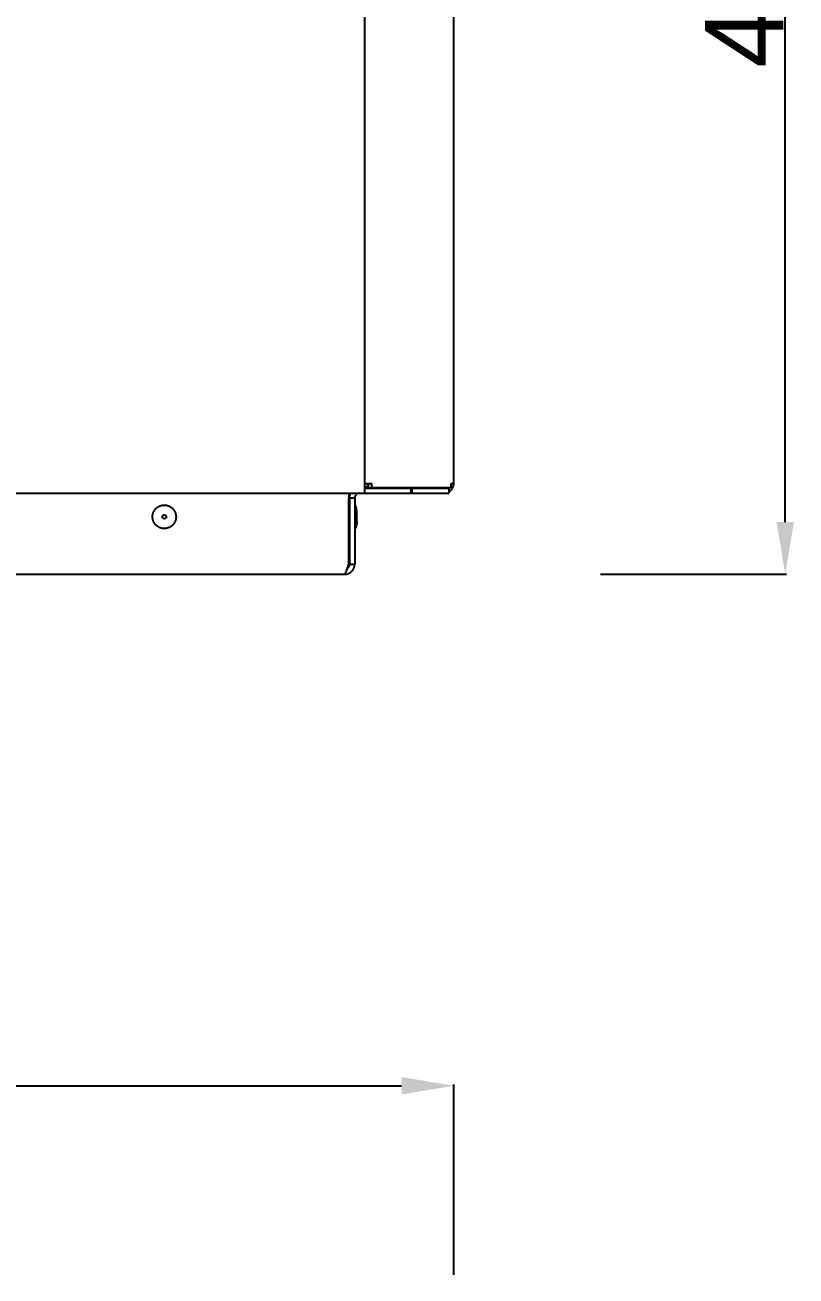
# Model space of a CAD drawing. Header units: millimetres. Extents: x -665 to 1920, y -373 to 1434.
# Drawn here: x 777.5 to 1073.1, y 475.2 to 954.4 of the extents above; entities that cross this region are included whole.
import ezdxf

# ---------------------------------------------------------------- set-up
doc = ezdxf.new("R2010")
doc.units = ezdxf.units.MM
doc.header["$MEASUREMENT"] = 0
doc.layers.add('Domyślny', color=7, linetype='Continuous', true_color=0x000000)
doc.layers.add('Utwórz2D linie widoczne', color=7, linetype='Continuous', true_color=0x000000)
doc.styles.add('Arial', font='')
doc.styles.get('Arial').set_extended_font_data('Arial')
doc.dimstyles.new('Domyślny', dxfattribs={"dimtxt": 30, "dimasz": 20, "dimexe": 0.5, "dimexo": 0.5, "dimgap": 0.25, "dimtad": 1, "dimtoh": 1, "dimdec": 0, "dimzin": 1, "dimdsep": 46, "dimtxsty": 'Arial', "dimcen": 0.5, "dimazin": 0, "dimtfac": 1, "dimtdec": 4, "dimtix": 1, "dimtmove": 1, "dimatfit": 3, "dimfxl": 0, "dimtolj": 1, "dimtzin": 1, "dimarcsym": 0})

# ---------------------------------------------------------------- blocks, each defined once
blk = doc.blocks.new('*D2')
at = {"layer": 'Defpoints', "color": 0}
for p in [(997.72, 1202.01), (1068.99, 1202.01), (997.72, 744.01)]:
    blk.add_point(p, dxfattribs=at)
at = {"layer": 'Domyślny', "color": 0, "lineweight": -2}
for p, q in [((998.22, 1202.01), (1069.49, 1202.01)), ((1068.99, 764.01), (1068.99, 1182.01)), ((998.22, 744.01), (1069.49, 744.01))]:
    blk.add_line(p, q, dxfattribs=at)
at = {"layer": 'Domyślny', "color": 0}
for points in [[(1072.32, 1182.01), (1065.66, 1182.01), (1068.99, 1202.01)], [(1065.66, 764.01), (1072.32, 764.01), (1068.99, 744.01)]]:
    blk.add_solid(points, dxfattribs=at)
at = {"layer": 'Domyślny', "color": 0, "insert": (1053.43, 973.01), "char_height": 30, "attachment_point": 5, "rotation": 90, "style": 'Arial'}
blk.add_mtext('\\A1;458', dxfattribs=at)
blk = doc.blocks.new('*D3')
at = {"layer": 'Defpoints', "color": 0}
for p in [(941.91, 548.05), (481.91, 475.17), (941.91, 475.17)]:
    blk.add_point(p, dxfattribs=at)
at = {"layer": 'Domyślny', "color": 0, "lineweight": -2}
for p, q in [((481.91, 475.67), (481.91, 548.55)), ((501.91, 548.05), (921.91, 548.05)), ((941.91, 475.67), (941.91, 548.55))]:
    blk.add_line(p, q, dxfattribs=at)
at = {"layer": 'Domyślny', "color": 0}
for points in [[(501.91, 551.39), (501.91, 544.72), (481.91, 548.05)], [(921.91, 544.72), (921.91, 551.39), (941.91, 548.05)]]:
    blk.add_solid(points, dxfattribs=at)
at = {"layer": 'Domyślny', "color": 0, "insert": (711.91, 563.62), "char_height": 30, "attachment_point": 5, "style": 'Arial'}
blk.add_mtext('\\A1;460', dxfattribs=at)

msp = doc.modelspace()

# ---------------------------------------------------------------- linework, layer by layer
at = {"layer": 'Domyślny'}
msp.add_line((907.81, 778.81), (907.81, 1198.21), dxfattribs=at)
at = {"layer": 'Utwórz2D linie widoczne'}
for p, q in [((941.91, 778.81), (941.91, 1198.21)), ((907.81, 778.81), (910.5, 778.81)), ((907.81, 775.01), (907.81, 778.81)), ((908.91, 777.31), (907.81, 777.31)), ((907.81, 777.01), (909.08, 777.01)), ((908.91, 777.31), (908.91, 778.81)), ((909.08, 777.31), (908.91, 777.31)), ((909.08, 778.81), (909.08, 777.11)), ((909.08, 777.11), (910.5, 777.11)), ((909.08, 777.01), (911.91, 777.01)), ((910.5, 777.11), (910.5, 778.81)), ((940.8, 777.11), (910.5, 777.11)), ((911.91, 777.01), (925.51, 777.01)), ((925.51, 775.01), (925.51, 777.01)), ((925.51, 777.01), (925.79, 777.01)), ((925.79, 777.01), (939.39, 777.01)), ((925.79, 777.01), (925.79, 775.01)), ((938.22, 777.01), (938.16, 777.01)), ((938.28, 777.01), (938.22, 777.01)), ((938.34, 777.02), (938.28, 777.01)), ((938.4, 777.03), (938.34, 777.02)), ((938.47, 777.04), (938.4, 777.03)), ((938.53, 777.05), (938.47, 777.04)), ((938.59, 777.07), (938.53, 777.05)), ((938.65, 777.09), (938.59, 777.07)), ((938.7, 777.11), (938.65, 777.09)), ((939.39, 777.01), (939.97, 777.01)), ((939.97, 777.01), (939.97, 775.01)), ((940.8, 778.81), (941.91, 778.81)), ((940.8, 778.81), (940.8, 777.11)), ((940.98, 776.31), (941.06, 776.41)), ((941.06, 776.41), (941.14, 776.51)), ((941.14, 776.51), (941.22, 776.61)), ((941.22, 776.61), (941.29, 776.72)), ((941.29, 776.72), (941.36, 776.83)), ((941.36, 776.83), (941.42, 776.94)), ((941.42, 776.94), (941.49, 777.06)), ((941.49, 777.06), (941.54, 777.17)), ((941.54, 777.17), (941.6, 777.29)), ((941.6, 777.29), (941.65, 777.41)), ((941.65, 777.41), (941.69, 777.53)), ((941.69, 777.53), (941.73, 777.65)), ((941.73, 777.65), (941.77, 777.78)), ((941.77, 777.78), (941.8, 777.91)), ((941.8, 777.91), (941.83, 778.03)), ((941.83, 778.03), (941.86, 778.16)), ((941.86, 778.16), (941.88, 778.29)), ((941.88, 778.29), (941.89, 778.42)), ((941.89, 778.42), (941.9, 778.55)), ((941.9, 778.55), (941.91, 778.68)), ((941.91, 778.68), (941.91, 778.81)), ((516.01, 775.01), (907.81, 775.01)), ((901.63, 775.01), (901.63, 773.21)), ((901.7, 773.21), (901.63, 773.21)), ((901.7, 747.81), (901.7, 773.21)), ((901.91, 773.33), (901.92, 773.46)), ((901.91, 773.21), (901.91, 773.33)), ((901.91, 773.21), (903.91, 773.21)), ((901.91, 773.21), (901.91, 747.81)), ((901.92, 773.46), (901.93, 773.58)), ((901.93, 773.58), (901.95, 773.7)), ((901.95, 773.7), (901.96, 773.83)), ((901.96, 773.83), (901.99, 773.95)), ((901.99, 773.95), (902.01, 774.07)), ((902.01, 774.07), (902.04, 774.19)), ((902.04, 774.19), (902.08, 774.31)), ((902.08, 774.31), (902.12, 774.43)), ((902.12, 774.43), (902.16, 774.55)), ((902.16, 774.55), (902.21, 774.67)), ((902.21, 774.67), (902.26, 774.78)), ((902.26, 774.78), (902.31, 774.89)), ((902.31, 774.89), (902.37, 775.01)), ((903.92, 773.33), (903.91, 773.27)), ((903.91, 773.27), (903.91, 773.21)), ((903.91, 773.21), (903.91, 747.81)), ((903.93, 773.45), (903.92, 773.39)), ((903.92, 773.39), (903.92, 773.33)), ((903.94, 773.51), (903.93, 773.45)), ((903.95, 773.57), (903.94, 773.51)), ((903.96, 773.64), (903.95, 773.57)), ((903.98, 773.7), (903.96, 773.64)), ((904, 773.75), (903.98, 773.7)), ((904.02, 773.81), (904, 773.75)), ((904.04, 773.87), (904.02, 773.81)), ((904.06, 773.93), (904.04, 773.87)), ((904.09, 773.98), (904.06, 773.93)), ((904.12, 774.04), (904.09, 773.98)), ((904.15, 774.09), (904.12, 774.04)), ((904.18, 774.15), (904.15, 774.09)), ((904.21, 774.2), (904.18, 774.15)), ((904.25, 774.25), (904.21, 774.2)), ((904.28, 774.3), (904.25, 774.25)), ((904.32, 774.35), (904.28, 774.3)), ((904.36, 774.4), (904.32, 774.35)), ((904.4, 774.44), (904.36, 774.4)), ((904.45, 774.49), (904.4, 774.44)), ((904.49, 774.53), (904.45, 774.49)), ((904.54, 774.57), (904.49, 774.53)), ((904.59, 774.61), (904.54, 774.57)), ((904.64, 774.65), (904.59, 774.61)), ((904.69, 774.68), (904.64, 774.65)), ((904.74, 774.72), (904.69, 774.68)), ((904.79, 774.75), (904.74, 774.72)), ((904.84, 774.78), (904.79, 774.75)), ((904.9, 774.81), (904.84, 774.78)), ((904.95, 774.84), (904.9, 774.81)), ((905.01, 774.86), (904.95, 774.84)), ((905.07, 774.89), (905.01, 774.86)), ((905.13, 774.91), (905.07, 774.89)), ((905.19, 774.93), (905.13, 774.91)), ((905.24, 774.94), (905.19, 774.93)), ((905.3, 774.96), (905.24, 774.94)), ((905.37, 774.97), (905.3, 774.96)), ((905.43, 774.98), (905.37, 774.97)), ((905.49, 774.99), (905.43, 774.98)), ((905.55, 775), (905.49, 774.99)), ((905.61, 775), (905.55, 775)), ((905.67, 775.01), (905.61, 775)), ((907.81, 775.01), (909.08, 775.01)), ((909.08, 775.01), (911.91, 775.01)), ((911.91, 775.01), (925.51, 775.01)), ((925.79, 775.01), (925.51, 775.01)), ((925.79, 775.01), (939.39, 775.01)), ((939.39, 775.01), (939.97, 775.01)), ((939.97, 775.49), (940.08, 775.56)), ((940.08, 775.56), (940.19, 775.63)), ((940.19, 775.63), (940.3, 775.7)), ((940.3, 775.7), (940.41, 775.78)), ((940.41, 775.78), (940.51, 775.86)), ((940.51, 775.86), (940.61, 775.94)), ((940.61, 775.94), (940.7, 776.03)), ((940.7, 776.03), (940.8, 776.12)), ((940.8, 776.12), (940.89, 776.21)), ((940.89, 776.21), (940.98, 776.31)), ((826.47, 766.72), (826.5, 766.87)), ((826.5, 766.87), (826.53, 767.02)), ((826.53, 767.02), (826.57, 767.17)), ((826.57, 767.17), (826.61, 767.32)), ((826.61, 767.32), (826.66, 767.47)), ((826.66, 767.47), (826.71, 767.62)), ((826.71, 767.62), (826.77, 767.76)), ((826.77, 767.76), (826.83, 767.9)), ((826.83, 767.9), (826.9, 768.04)), ((826.9, 768.04), (826.97, 768.18)), ((826.97, 768.18), (827.05, 768.32)), ((827.05, 768.32), (827.13, 768.45)), ((827.13, 768.45), (827.22, 768.58)), ((827.22, 768.58), (827.31, 768.7)), ((827.31, 768.7), (827.4, 768.83)), ((827.4, 768.83), (827.5, 768.94)), ((827.5, 768.94), (827.61, 769.06)), ((827.61, 769.06), (827.71, 769.17)), ((827.71, 769.17), (827.83, 769.28)), ((827.83, 769.28), (827.94, 769.39)), ((827.94, 769.39), (828.06, 769.49)), ((828.06, 769.49), (828.18, 769.58)), ((828.18, 769.58), (828.31, 769.67)), ((828.31, 769.67), (828.43, 769.76)), ((828.43, 769.76), (828.56, 769.85)), ((828.56, 769.85), (828.7, 769.92)), ((828.7, 769.92), (828.84, 770)), ((828.84, 770), (828.97, 770.07)), ((828.97, 770.07), (829.12, 770.13)), ((829.12, 770.13), (829.26, 770.19)), ((829.26, 770.19), (829.4, 770.25)), ((829.4, 770.25), (829.55, 770.3)), ((829.55, 770.3), (829.7, 770.34)), ((829.7, 770.34), (829.85, 770.38)), ((829.85, 770.38), (830, 770.41)), ((830, 770.41), (830.16, 770.44)), ((830.16, 770.44), (830.31, 770.47)), ((830.31, 770.47), (830.46, 770.48)), ((830.46, 770.48), (830.62, 770.5)), ((830.62, 770.5), (830.77, 770.5)), ((830.77, 770.5), (830.93, 770.51)), ((830.93, 770.51), (831.08, 770.5)), ((831.08, 770.5), (831.24, 770.49)), ((831.24, 770.49), (831.39, 770.48)), ((831.39, 770.48), (831.55, 770.46)), ((831.55, 770.46), (831.7, 770.44)), ((831.7, 770.44), (831.85, 770.41)), ((831.85, 770.41), (832.01, 770.37)), ((832.01, 770.37), (832.16, 770.33)), ((832.16, 770.33), (832.3, 770.28)), ((832.3, 770.28), (832.45, 770.23)), ((832.45, 770.23), (832.6, 770.18)), ((832.6, 770.18), (832.74, 770.12)), ((832.74, 770.12), (832.88, 770.05)), ((832.88, 770.05), (833.02, 769.98)), ((833.02, 769.98), (833.15, 769.91)), ((833.15, 769.91), (833.29, 769.83)), ((833.29, 769.83), (833.42, 769.74)), ((833.42, 769.74), (833.55, 769.65)), ((833.55, 769.65), (833.67, 769.56)), ((833.67, 769.56), (833.79, 769.46)), ((833.79, 769.46), (833.91, 769.36)), ((833.91, 769.36), (834.02, 769.26)), ((834.02, 769.26), (834.13, 769.15)), ((834.13, 769.15), (834.24, 769.03)), ((834.24, 769.03), (834.34, 768.92)), ((834.34, 768.92), (834.44, 768.8)), ((834.44, 768.8), (834.53, 768.67)), ((834.53, 768.67), (834.62, 768.55)), ((834.62, 768.55), (834.71, 768.42)), ((834.71, 768.42), (834.79, 768.29)), ((834.79, 768.29), (834.87, 768.15)), ((834.87, 768.15), (834.94, 768.01)), ((834.94, 768.01), (835.01, 767.87)), ((835.01, 767.87), (835.07, 767.73)), ((835.07, 767.73), (835.12, 767.58)), ((835.12, 767.58), (835.18, 767.44)), ((835.18, 767.44), (835.22, 767.29)), ((835.22, 767.29), (835.27, 767.14)), ((835.27, 767.14), (835.3, 766.99)), ((835.3, 766.99), (835.33, 766.84)), ((835.33, 766.84), (835.36, 766.68)), ((901.7, 768.11), (901.91, 768.11)), ((904.01, 770.51), (903.91, 770.51)), ((904.02, 770.51), (904.01, 770.51)), ((904.03, 770.51), (904.02, 770.51)), ((904.03, 770.5), (904.03, 770.51)), ((904.04, 770.5), (904.03, 770.5)), ((904.05, 770.5), (904.04, 770.5)), ((904.06, 770.5), (904.05, 770.5)), ((904.05, 770.5), (904.05, 770.5)), ((904.07, 770.5), (904.06, 770.5)), ((904.08, 770.49), (904.07, 770.5)), ((904.07, 770.5), (904.07, 770.5)), ((904.09, 770.49), (904.08, 770.49)), ((904.1, 770.49), (904.09, 770.49)), ((904.09, 770.49), (904.09, 770.49)), ((904.11, 770.48), (904.1, 770.49)), ((904.12, 770.48), (904.11, 770.48)), ((904.11, 770.48), (904.11, 770.48)), ((904.12, 770.47), (904.12, 770.48)), ((904.13, 770.47), (904.12, 770.47)), ((904.14, 770.46), (904.13, 770.47)), ((904.15, 770.46), (904.14, 770.46)), ((904.14, 770.46), (904.14, 770.46)), ((904.15, 770.45), (904.15, 770.46)), ((904.16, 770.45), (904.15, 770.45)), ((904.16, 770.44), (904.16, 770.45)), ((904.17, 770.44), (904.16, 770.44)), ((904.17, 770.43), (904.17, 770.44)), ((904.17, 770.42), (904.17, 770.43)), ((904.18, 770.42), (904.17, 770.42)), ((904.18, 770.41), (904.18, 770.42)), ((904.19, 770.41), (904.18, 770.41)), ((904.19, 770.4), (904.19, 770.41)), ((904.19, 770.39), (904.19, 770.4)), ((904.2, 770.38), (904.19, 770.39)), ((904.19, 770.39), (904.19, 770.39)), ((904.2, 770.37), (904.2, 770.38)), ((904.2, 770.38), (904.2, 770.38)), ((904.33, 769.96), (904.2, 770.37)), ((904.45, 769.56), (904.33, 769.96)), ((904.55, 769.14), (904.45, 769.56)), ((904.64, 768.73), (904.55, 769.14)), ((904.72, 768.31), (904.64, 768.73)), ((904.78, 767.89), (904.72, 768.31)), ((904.79, 767.86), (904.78, 767.89)), ((904.79, 767.82), (904.79, 767.86)), ((904.79, 767.79), (904.79, 767.82)), ((904.79, 767.76), (904.79, 767.79)), ((904.79, 766.01), (904.79, 767.76)), ((826.41, 766.1), (826.42, 766.26)), ((826.41, 765.95), (826.41, 766.1)), ((826.42, 765.79), (826.41, 765.95)), ((826.42, 766.26), (826.43, 766.41)), ((826.43, 765.64), (826.42, 765.79)), ((826.43, 766.41), (826.45, 766.57)), ((826.44, 765.48), (826.43, 765.64)), ((826.46, 765.33), (826.44, 765.48)), ((826.45, 766.57), (826.47, 766.72)), ((826.49, 765.17), (826.46, 765.33)), ((826.52, 765.02), (826.49, 765.17)), ((826.56, 764.87), (826.52, 765.02)), ((826.6, 764.72), (826.56, 764.87)), ((826.65, 764.57), (826.6, 764.72)), ((826.7, 764.43), (826.65, 764.57)), ((826.75, 764.28), (826.7, 764.43)), ((826.82, 764.14), (826.75, 764.28)), ((826.88, 764), (826.82, 764.14)), ((826.95, 763.86), (826.88, 764)), ((827.03, 763.73), (826.95, 763.86)), ((827.11, 763.59), (827.03, 763.73)), ((827.2, 763.46), (827.11, 763.59)), ((827.29, 763.34), (827.2, 763.46)), ((827.38, 763.21), (827.29, 763.34)), ((827.48, 763.09), (827.38, 763.21)), ((827.58, 762.98), (827.48, 763.09)), ((827.69, 762.86), (827.58, 762.98)), ((827.8, 762.75), (827.69, 762.86)), ((827.91, 762.65), (827.8, 762.75)), ((828.03, 762.55), (827.91, 762.65)), ((828.15, 762.45), (828.03, 762.55)), ((828.28, 762.36), (828.15, 762.45)), ((828.4, 762.27), (828.28, 762.36)), ((828.53, 762.18), (828.4, 762.27)), ((828.67, 762.1), (828.53, 762.18)), ((828.8, 762.03), (828.67, 762.1)), ((828.94, 761.96), (828.8, 762.03)), ((830.16, 766.08), (830.17, 766.1)), ((830.16, 766.05), (830.16, 766.08)), ((830.16, 766.03), (830.16, 766.05)), ((830.16, 766), (830.16, 766.03)), ((830.16, 765.97), (830.16, 766)), ((830.16, 765.95), (830.16, 765.97)), ((830.17, 765.92), (830.16, 765.95)), ((830.17, 766.13), (830.18, 766.15)), ((830.17, 766.1), (830.17, 766.13)), ((830.17, 765.89), (830.17, 765.92)), ((830.17, 765.87), (830.17, 765.89)), ((830.18, 765.84), (830.17, 765.87)), ((830.18, 766.18), (830.19, 766.21)), ((830.18, 766.15), (830.18, 766.18)), ((830.18, 765.82), (830.18, 765.84)), ((830.19, 765.79), (830.18, 765.82)), ((830.19, 766.21), (830.2, 766.23)), ((830.2, 765.77), (830.19, 765.79)), ((830.2, 766.26), (830.21, 766.28)), ((830.2, 766.23), (830.2, 766.26)), ((830.21, 765.74), (830.2, 765.77)), ((830.21, 766.28), (830.22, 766.3)), ((830.22, 765.72), (830.21, 765.74)), ((830.22, 766.3), (830.23, 766.33)), ((830.23, 765.69), (830.22, 765.72)), ((830.23, 766.33), (830.25, 766.35)), ((830.24, 765.67), (830.23, 765.69)), ((830.25, 765.65), (830.24, 765.67)), ((830.25, 766.35), (830.26, 766.37)), ((830.26, 765.62), (830.25, 765.65)), ((830.26, 766.37), (830.27, 766.4)), ((830.28, 765.6), (830.26, 765.62)), ((830.27, 766.4), (830.29, 766.42)), ((830.29, 765.58), (830.28, 765.6)), ((830.29, 766.42), (830.3, 766.44)), ((830.31, 765.56), (830.29, 765.58)), ((830.3, 766.44), (830.32, 766.46)), ((830.32, 765.54), (830.31, 765.56)), ((830.32, 766.46), (830.33, 766.48)), ((830.34, 765.52), (830.32, 765.54)), ((830.33, 766.48), (830.35, 766.5)), ((830.36, 765.5), (830.34, 765.52)), ((830.35, 766.5), (830.37, 766.52)), ((830.38, 765.48), (830.36, 765.5)), ((830.37, 766.52), (830.39, 766.54)), ((830.39, 765.46), (830.38, 765.48)), ((830.39, 766.54), (830.4, 766.56)), ((830.41, 765.44), (830.39, 765.46)), ((830.4, 766.56), (830.42, 766.58)), ((830.43, 765.43), (830.41, 765.44)), ((830.42, 766.58), (830.44, 766.59)), ((830.45, 765.41), (830.43, 765.43)), ((830.44, 766.59), (830.46, 766.61)), ((830.48, 765.39), (830.45, 765.41)), ((830.46, 766.61), (830.49, 766.62)), ((830.5, 765.38), (830.48, 765.39)), ((830.49, 766.62), (830.51, 766.64)), ((830.52, 765.37), (830.5, 765.38)), ((830.51, 766.64), (830.53, 766.65)), ((830.54, 765.35), (830.52, 765.37)), ((830.53, 766.65), (830.55, 766.66)), ((830.56, 765.34), (830.54, 765.35)), ((830.55, 766.66), (830.58, 766.68)), ((830.59, 765.33), (830.56, 765.34)), ((830.58, 766.68), (830.6, 766.69)), ((830.61, 765.32), (830.59, 765.33)), ((830.6, 766.69), (830.62, 766.7)), ((830.64, 765.31), (830.61, 765.32)), ((830.62, 766.7), (830.65, 766.71)), ((830.66, 765.3), (830.64, 765.31)), ((830.65, 766.71), (830.67, 766.72)), ((830.69, 765.29), (830.66, 765.3)), ((830.67, 766.72), (830.7, 766.72)), ((830.71, 765.28), (830.69, 765.29)), ((830.7, 766.72), (830.72, 766.73)), ((830.74, 765.28), (830.71, 765.28)), ((830.72, 766.73), (830.75, 766.74)), ((830.76, 765.27), (830.74, 765.28)), ((830.75, 766.74), (830.77, 766.74)), ((830.79, 765.27), (830.76, 765.27)), ((830.77, 766.74), (830.8, 766.75)), ((830.81, 765.26), (830.79, 765.27)), ((830.8, 766.75), (830.83, 766.75)), ((830.84, 765.26), (830.81, 765.26)), ((830.83, 766.75), (830.85, 766.75)), ((830.87, 765.26), (830.84, 765.26)), ((830.85, 766.75), (830.88, 766.75)), ((830.89, 765.26), (830.87, 765.26)), ((830.88, 766.75), (830.9, 766.76)), ((830.92, 765.26), (830.89, 765.26)), ((830.9, 766.76), (830.93, 766.76)), ((830.94, 765.26), (830.92, 765.26)), ((830.93, 766.76), (830.96, 766.75)), ((830.97, 765.26), (830.94, 765.26)), ((830.96, 766.75), (830.98, 766.75)), ((831, 765.26), (830.97, 765.26)), ((830.98, 766.75), (831.01, 766.75)), ((831.02, 765.26), (831, 765.26)), ((831.01, 766.75), (831.03, 766.75)), ((831.05, 765.27), (831.02, 765.26)), ((831.03, 766.75), (831.06, 766.74)), ((831.07, 765.27), (831.05, 765.27)), ((831.06, 766.74), (831.09, 766.74)), ((831.1, 765.28), (831.07, 765.27)), ((831.09, 766.74), (831.11, 766.73)), ((831.12, 765.29), (831.1, 765.28)), ((831.11, 766.73), (831.14, 766.72)), ((831.15, 765.29), (831.12, 765.29)), ((831.14, 766.72), (831.16, 766.71)), ((831.17, 765.3), (831.15, 765.29)), ((831.16, 766.71), (831.19, 766.7)), ((831.2, 765.31), (831.17, 765.3)), ((831.19, 766.7), (831.21, 766.69)), ((831.22, 765.32), (831.2, 765.31)), ((831.21, 766.69), (831.23, 766.68)), ((831.25, 765.33), (831.22, 765.32)), ((831.23, 766.68), (831.26, 766.67)), ((831.27, 765.35), (831.25, 765.33)), ((831.26, 766.67), (831.28, 766.66)), ((831.29, 765.36), (831.27, 765.35)), ((831.28, 766.66), (831.3, 766.65)), ((831.31, 765.37), (831.29, 765.36)), ((831.3, 766.65), (831.32, 766.63)), ((831.34, 765.39), (831.31, 765.37)), ((831.32, 766.63), (831.35, 766.62)), ((831.36, 765.4), (831.34, 765.39)), ((831.35, 766.62), (831.37, 766.6)), ((831.38, 765.42), (831.36, 765.4)), ((831.37, 766.6), (831.39, 766.58)), ((831.4, 765.44), (831.38, 765.42)), ((831.39, 766.58), (831.41, 766.57)), ((831.42, 765.45), (831.4, 765.44)), ((831.41, 766.57), (831.43, 766.55)), ((831.44, 765.47), (831.42, 765.45)), ((831.43, 766.55), (831.45, 766.53)), ((831.46, 765.49), (831.44, 765.47)), ((831.45, 766.53), (831.46, 766.51)), ((831.46, 766.51), (831.48, 766.49)), ((831.47, 765.51), (831.46, 765.49)), ((831.49, 765.53), (831.47, 765.51)), ((831.48, 766.49), (831.5, 766.47)), ((831.51, 765.55), (831.49, 765.53)), ((831.5, 766.47), (831.51, 766.45)), ((831.51, 766.45), (831.53, 766.43)), ((831.52, 765.57), (831.51, 765.55)), ((831.54, 765.59), (831.52, 765.57)), ((831.53, 766.43), (831.54, 766.41)), ((831.54, 766.41), (831.56, 766.39)), ((831.55, 765.61), (831.54, 765.59)), ((831.56, 765.64), (831.55, 765.61)), ((831.56, 766.39), (831.57, 766.36)), ((831.58, 765.66), (831.56, 765.64)), ((831.57, 766.36), (831.58, 766.34)), ((831.58, 766.34), (831.59, 766.32)), ((831.59, 765.68), (831.58, 765.66)), ((831.59, 766.32), (831.6, 766.29)), ((831.6, 765.71), (831.59, 765.68)), ((831.6, 766.29), (831.61, 766.27)), ((831.61, 765.73), (831.6, 765.71)), ((831.61, 766.27), (831.62, 766.24)), ((831.62, 765.76), (831.61, 765.73)), ((831.62, 766.24), (831.63, 766.22)), ((831.63, 765.78), (831.62, 765.76)), ((831.63, 766.22), (831.64, 766.19)), ((831.64, 765.83), (831.63, 765.81)), ((831.63, 765.81), (831.63, 765.78)), ((831.64, 766.19), (831.64, 766.17)), ((831.64, 766.17), (831.65, 766.14)), ((831.65, 765.86), (831.64, 765.83)), ((831.65, 766.14), (831.65, 766.12)), ((831.65, 766.12), (831.66, 766.09)), ((831.66, 765.93), (831.65, 765.91)), ((831.65, 765.91), (831.65, 765.88)), ((831.65, 765.88), (831.65, 765.86)), ((831.66, 766.09), (831.66, 766.06)), ((831.66, 766.06), (831.66, 766.04)), ((831.66, 766.04), (831.66, 766.01)), ((831.66, 766.01), (831.66, 765.99)), ((831.66, 765.99), (831.66, 765.96)), ((831.66, 765.96), (831.66, 765.93)), ((832.99, 762.01), (832.85, 761.94)), ((833.12, 762.09), (832.99, 762.01)), ((833.26, 762.17), (833.12, 762.09)), ((833.39, 762.25), (833.26, 762.17)), ((833.52, 762.34), (833.39, 762.25)), ((833.64, 762.43), (833.52, 762.34)), ((833.76, 762.53), (833.64, 762.43)), ((833.88, 762.63), (833.76, 762.53)), ((834, 762.73), (833.88, 762.63)), ((834.11, 762.84), (834, 762.73)), ((834.22, 762.95), (834.11, 762.84)), ((834.32, 763.07), (834.22, 762.95)), ((834.42, 763.19), (834.32, 763.07)), ((834.51, 763.31), (834.42, 763.19)), ((834.6, 763.43), (834.51, 763.31)), ((834.69, 763.56), (834.6, 763.43)), ((834.77, 763.7), (834.69, 763.56)), ((834.85, 763.83), (834.77, 763.7)), ((834.92, 763.97), (834.85, 763.83)), ((834.99, 764.11), (834.92, 763.97)), ((835.05, 764.25), (834.99, 764.11)), ((835.11, 764.39), (835.05, 764.25)), ((835.17, 764.54), (835.11, 764.39)), ((835.21, 764.69), (835.17, 764.54)), ((835.26, 764.84), (835.21, 764.69)), ((835.29, 764.99), (835.26, 764.84)), ((835.33, 765.14), (835.29, 764.99)), ((835.35, 765.29), (835.33, 765.14)), ((835.38, 765.45), (835.35, 765.29)), ((835.36, 766.68), (835.38, 766.53)), ((835.38, 766.53), (835.4, 766.38)), ((835.39, 765.6), (835.38, 765.45)), ((835.4, 765.76), (835.39, 765.6)), ((835.4, 766.38), (835.41, 766.22)), ((835.41, 765.91), (835.4, 765.76)), ((835.41, 766.22), (835.41, 766.07)), ((835.41, 766.07), (835.41, 765.91)), ((901.7, 763.91), (901.91, 763.91)), ((904.33, 762.05), (904.2, 761.64)), ((904.45, 762.46), (904.33, 762.05)), ((904.55, 762.87), (904.45, 762.46)), ((904.64, 763.28), (904.55, 762.87)), ((904.72, 763.7), (904.64, 763.28)), ((904.78, 764.12), (904.72, 763.7)), ((904.79, 764.15), (904.78, 764.12)), ((904.79, 764.26), (904.79, 766.01)), ((904.79, 764.26), (904.79, 764.22)), ((904.79, 764.22), (904.79, 764.19)), ((904.79, 764.19), (904.79, 764.15)), ((829.08, 761.89), (828.94, 761.96)), ((829.23, 761.83), (829.08, 761.89)), ((829.37, 761.78), (829.23, 761.83)), ((829.52, 761.73), (829.37, 761.78)), ((829.67, 761.68), (829.52, 761.73)), ((829.82, 761.64), (829.67, 761.68)), ((829.97, 761.61), (829.82, 761.64)), ((830.12, 761.58), (829.97, 761.61)), ((830.27, 761.55), (830.12, 761.58)), ((830.43, 761.53), (830.27, 761.55)), ((830.58, 761.52), (830.43, 761.53)), ((830.74, 761.51), (830.58, 761.52)), ((830.89, 761.51), (830.74, 761.51)), ((831.05, 761.51), (830.89, 761.51)), ((831.2, 761.52), (831.05, 761.51)), ((831.36, 761.53), (831.2, 761.52)), ((831.51, 761.55), (831.36, 761.53)), ((831.67, 761.57), (831.51, 761.55)), ((831.82, 761.6), (831.67, 761.57)), ((831.97, 761.63), (831.82, 761.6)), ((832.12, 761.67), (831.97, 761.63)), ((832.27, 761.72), (832.12, 761.67)), ((832.42, 761.77), (832.27, 761.72)), ((832.56, 761.82), (832.42, 761.77)), ((832.71, 761.88), (832.56, 761.82)), ((832.85, 761.94), (832.71, 761.88)), ((904.01, 761.51), (903.91, 761.51)), ((904.02, 761.51), (904.01, 761.51)), ((904.03, 761.51), (904.02, 761.51)), ((904.04, 761.51), (904.03, 761.51)), ((904.03, 761.51), (904.03, 761.51)), ((904.05, 761.51), (904.04, 761.51)), ((904.06, 761.51), (904.05, 761.51)), ((904.05, 761.51), (904.05, 761.51)), ((904.07, 761.51), (904.06, 761.51)), ((904.08, 761.52), (904.07, 761.52)), ((904.07, 761.52), (904.07, 761.51)), ((904.09, 761.52), (904.08, 761.52)), ((904.1, 761.53), (904.09, 761.52)), ((904.09, 761.52), (904.09, 761.52)), ((904.11, 761.53), (904.1, 761.53)), ((904.12, 761.54), (904.11, 761.53)), ((904.11, 761.53), (904.11, 761.53)), ((904.13, 761.54), (904.12, 761.54)), ((904.12, 761.54), (904.12, 761.54)), ((904.14, 761.55), (904.13, 761.54)), ((904.15, 761.56), (904.14, 761.55)), ((904.14, 761.55), (904.14, 761.55)), ((904.16, 761.57), (904.15, 761.56)), ((904.15, 761.56), (904.15, 761.56)), ((904.17, 761.58), (904.16, 761.57)), ((904.16, 761.57), (904.16, 761.57)), ((904.18, 761.59), (904.17, 761.59)), ((904.17, 761.59), (904.17, 761.58)), ((904.17, 761.58), (904.17, 761.58)), ((904.19, 761.6), (904.18, 761.6)), ((904.18, 761.6), (904.18, 761.59)), ((904.2, 761.63), (904.19, 761.62)), ((904.19, 761.62), (904.19, 761.62)), ((904.19, 761.62), (904.19, 761.61)), ((904.19, 761.61), (904.19, 761.6)), ((904.2, 761.64), (904.2, 761.64)), ((904.2, 761.64), (904.2, 761.63)), ((901.29, 746.7), (901.63, 747.81)), ((901.63, 747.81), (901.7, 747.81)), ((901.91, 747.68), (901.9, 747.62)), ((901.9, 747.62), (901.9, 747.56)), ((901.91, 747.81), (903.91, 747.81)), ((901.91, 747.81), (901.91, 747.74)), ((901.91, 747.74), (901.91, 747.68)), ((903.9, 747.55), (903.91, 747.68)), ((903.91, 747.68), (903.91, 747.81)), ((523.99, 744.01), (899.83, 744.01)), ((899.83, 744.01), (900.11, 744.01)), ((899.83, 744.01), (899.84, 744.01)), ((899.84, 744.01), (899.85, 744.01)), ((899.85, 744.01), (899.86, 744.01)), ((899.86, 744.01), (899.88, 744.01)), ((899.88, 744.01), (899.89, 744.01)), ((899.89, 744.01), (899.9, 744.01)), ((899.9, 744.01), (899.91, 744.01)), ((899.91, 744.01), (899.92, 744.02)), ((899.92, 744.02), (899.93, 744.02)), ((899.93, 744.02), (899.95, 744.03)), ((899.93, 744.02), (899.93, 744.02)), ((899.95, 744.03), (899.96, 744.03)), ((899.96, 744.03), (899.97, 744.03)), ((899.97, 744.03), (899.98, 744.04)), ((899.98, 744.04), (900, 744.05)), ((900, 744.05), (900.01, 744.05)), ((900.01, 744.05), (900.02, 744.06)), ((900.02, 744.06), (900.03, 744.07)), ((900.03, 744.07), (900.04, 744.07)), ((900.04, 744.07), (900.06, 744.08)), ((900.06, 744.08), (900.07, 744.09)), ((900.07, 744.09), (900.08, 744.09)), ((900.08, 744.09), (900.09, 744.1)), ((900.09, 744.1), (900.1, 744.11)), ((900.1, 744.11), (900.11, 744.12)), ((900.11, 744.12), (900.12, 744.13)), ((900.11, 744.12), (900.11, 744.01)), ((900.11, 744.01), (900.24, 744.01)), ((900.12, 744.13), (900.14, 744.14)), ((900.14, 744.14), (900.15, 744.15)), ((900.15, 744.15), (900.16, 744.17)), ((900.16, 744.17), (900.19, 744.19)), ((900.19, 744.19), (900.21, 744.22)), ((900.21, 744.22), (900.24, 744.25)), ((900.24, 744.25), (900.26, 744.28)), ((900.24, 744.01), (900.37, 744.01)), ((900.26, 744.28), (900.29, 744.31)), ((900.29, 744.31), (900.31, 744.34)), ((900.31, 744.34), (900.34, 744.38)), ((900.34, 744.38), (900.37, 744.41)), ((900.37, 744.41), (900.39, 744.45)), ((900.37, 744.01), (900.5, 744.03)), ((900.39, 744.45), (900.41, 744.49)), ((900.41, 744.49), (900.47, 744.58)), ((900.47, 744.58), (900.52, 744.68)), ((900.5, 744.03), (900.63, 744.04)), ((900.52, 744.68), (900.57, 744.77)), ((900.57, 744.77), (900.62, 744.87)), ((900.62, 744.87), (900.67, 744.98)), ((900.63, 744.04), (900.76, 744.06)), ((900.67, 744.98), (900.72, 745.1)), ((900.72, 745.1), (900.82, 745.34)), ((900.76, 744.06), (900.89, 744.09)), ((900.82, 745.34), (900.94, 745.64)), ((900.89, 744.09), (901.01, 744.11)), ((900.94, 745.64), (901.05, 745.95)), ((901.01, 744.11), (901.14, 744.15)), ((901.05, 745.95), (901.29, 746.7)), ((901.14, 744.15), (901.26, 744.18)), ((901.23, 746.4), (901.18, 746.36)), ((901.28, 746.44), (901.23, 746.4)), ((901.26, 744.18), (901.39, 744.23)), ((901.33, 746.48), (901.28, 746.44)), ((901.37, 746.52), (901.33, 746.48)), ((901.42, 746.56), (901.37, 746.52)), ((901.39, 744.23), (901.51, 744.27)), ((901.46, 746.61), (901.42, 746.56)), ((901.5, 746.66), (901.46, 746.61)), ((901.54, 746.71), (901.5, 746.66)), ((901.51, 744.27), (901.63, 744.32)), ((901.57, 746.76), (901.54, 746.71)), ((901.61, 746.81), (901.57, 746.76)), ((901.64, 746.86), (901.61, 746.81)), ((901.63, 744.32), (901.74, 744.37)), ((901.68, 746.91), (901.64, 746.86)), ((901.71, 746.97), (901.68, 746.91)), ((901.73, 747.02), (901.71, 746.97)), ((901.76, 747.08), (901.73, 747.02)), ((901.74, 744.37), (901.86, 744.43)), ((901.78, 747.14), (901.76, 747.08)), ((901.81, 747.19), (901.78, 747.14)), ((901.83, 747.25), (901.81, 747.19)), ((901.84, 747.31), (901.83, 747.25)), ((901.86, 747.37), (901.84, 747.31)), ((901.87, 747.43), (901.86, 747.37)), ((901.86, 744.43), (901.98, 744.49)), ((901.89, 747.5), (901.87, 747.43)), ((901.9, 747.56), (901.89, 747.5)), ((901.98, 744.49), (902.09, 744.56)), ((902.09, 744.56), (902.2, 744.63)), ((902.2, 744.63), (902.3, 744.7)), ((902.3, 744.7), (902.41, 744.78)), ((902.41, 744.78), (902.51, 744.86)), ((902.51, 744.86), (902.61, 744.94)), ((902.61, 744.94), (902.71, 745.03)), ((902.71, 745.03), (902.8, 745.12)), ((902.8, 745.12), (902.89, 745.21)), ((902.89, 745.21), (902.98, 745.31)), ((902.98, 745.31), (903.06, 745.41)), ((903.06, 745.41), (903.14, 745.51)), ((903.14, 745.51), (903.22, 745.61)), ((903.22, 745.61), (903.29, 745.72)), ((903.29, 745.72), (903.36, 745.83)), ((903.36, 745.83), (903.43, 745.94)), ((903.43, 745.94), (903.49, 746.06)), ((903.49, 746.06), (903.54, 746.17)), ((903.54, 746.17), (903.6, 746.29)), ((903.6, 746.29), (903.65, 746.41)), ((903.65, 746.41), (903.69, 746.53)), ((903.69, 746.53), (903.73, 746.66)), ((903.73, 746.66), (903.77, 746.78)), ((903.77, 746.78), (903.8, 746.91)), ((903.8, 746.91), (903.83, 747.03)), ((903.83, 747.03), (903.86, 747.16)), ((903.86, 747.16), (903.88, 747.29)), ((903.88, 747.29), (903.89, 747.42)), ((903.89, 747.42), (903.9, 747.55))]:
    msp.add_line(p, q, dxfattribs=at)

# ---------------------------------------------------------------- dimensions: what is measured, and where the dimension line sits
at = {"layer": 'Domyślny'}
for p1, p2, distance, picture, middle in [((997.72, 744.01), (997.72, 1202.01), -71.27, '*D2', (1053.43, 973.01)), ((481.91, 475.17), (941.91, 475.17), 72.89, '*D3', (711.91, 563.62))]:
    dim = msp.add_aligned_dim(p1=p1, p2=p2, distance=distance, dimstyle='Domyślny', dxfattribs=at)
    dim.commit()
    dim.dimension.update_dxf_attribs({"geometry": picture, "text_midpoint": middle})

doc.saveas('drawing.dxf')
